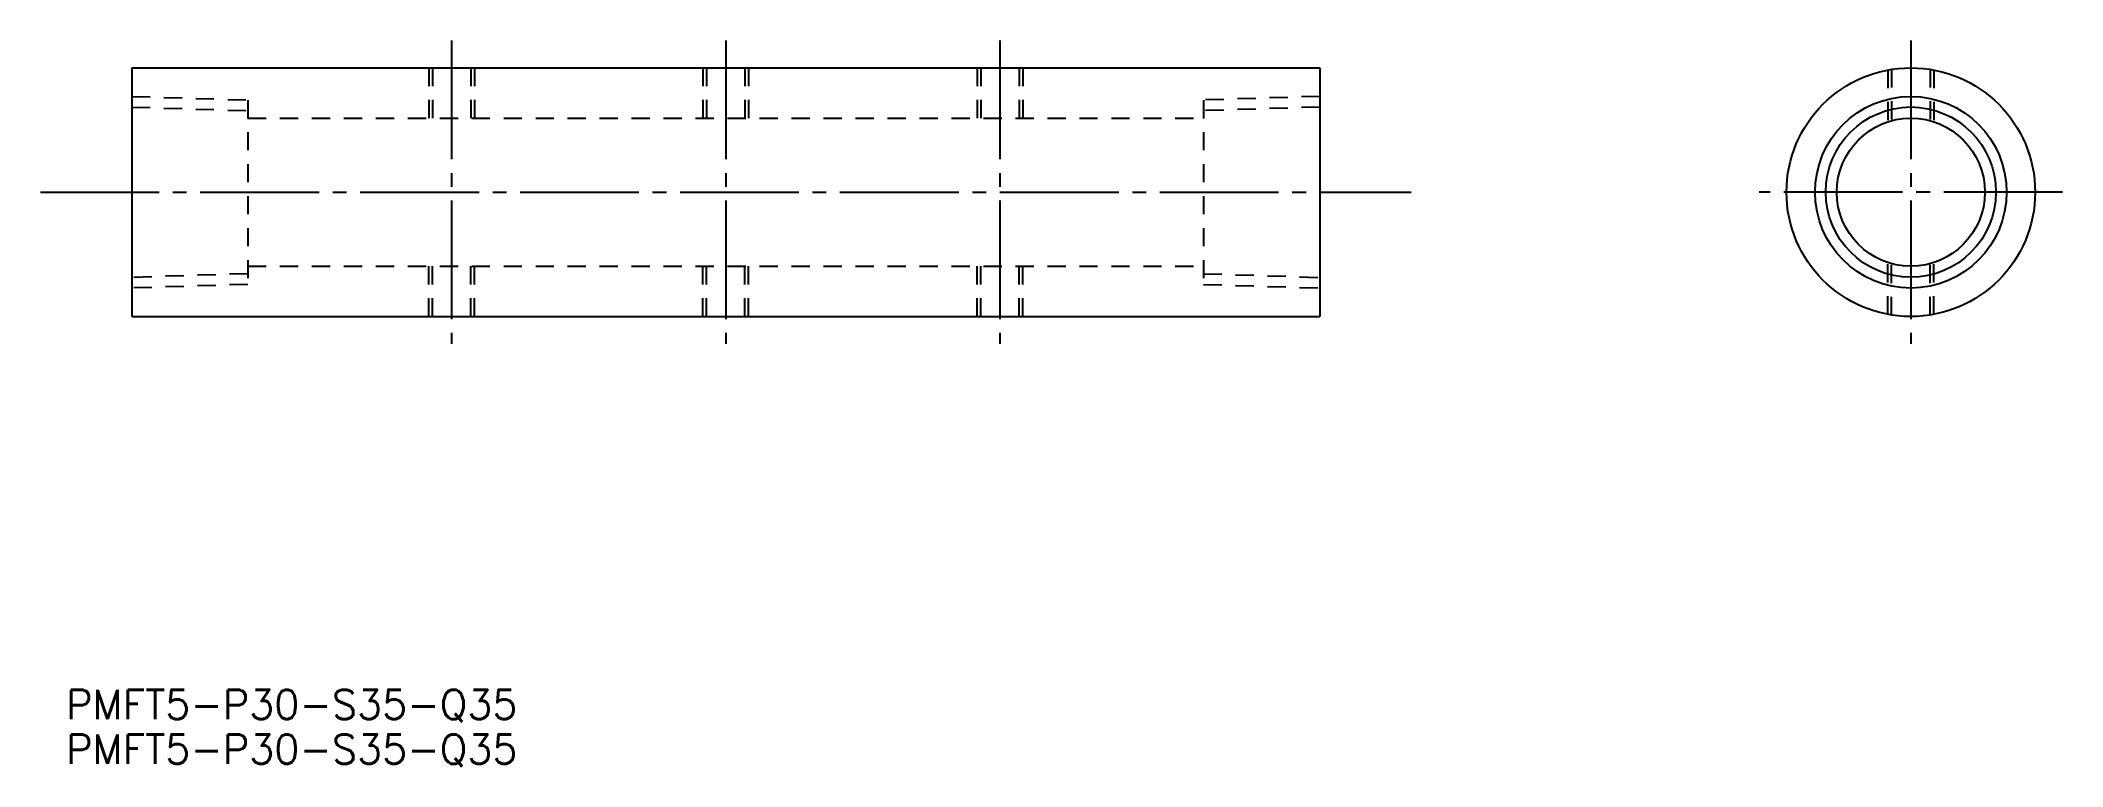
# Model space of a CAD drawing. Extents: x 31 to 253, y 83 to 162.
import ezdxf

# ---------------------------------------------------------------- set-up
doc = ezdxf.new("R2010")
doc.units = 0
doc.linetypes.add('CENTER', pattern=[17.5, 13, -1.5, 1.5, -1.5])
doc.linetypes.add('DASHED', pattern=[3.5, 2, -1.5])
doc.layers.get('0').update_dxf_attribs({"linetype": 'CONTINUOUS'})
doc.layers.add('CENTER', color=1, linetype='CENTER')
doc.styles.get("Standard").update_dxf_attribs({"font": 'txt.shx', "bigfont": '@extfont2.shx'})

msp = doc.modelspace()

# ---------------------------------------------------------------- linework, layer by layer
at = {"color": 7, "linetype": 'CONTINUOUS'}
for p, q in [((41.46, 159.27), (171.46, 159.27)), ((41.46, 159.27), (41.46, 132.07)), ((171.46, 159.27), (171.46, 132.07)), ((41.46, 156.52), (41.46, 134.82)), ((41.46, 132.07), (171.46, 132.07))]:
    msp.add_line(p, q, dxfattribs=at)
at = {"color": 3, "linetype": 'DASHED'}
for p, q in [((73.96, 159.27), (73.96, 153.77)), ((74.36, 159.27), (74.36, 153.77)), ((78.56, 159.27), (78.56, 153.77)), ((78.96, 159.27), (78.96, 153.77)), ((103.96, 159.27), (103.96, 153.77)), ((104.36, 159.27), (104.36, 153.77)), ((108.56, 159.27), (108.56, 153.77)), ((108.96, 159.27), (108.96, 153.77)), ((133.96, 159.27), (133.96, 153.77)), ((134.36, 159.27), (134.36, 153.77)), ((138.56, 159.27), (138.56, 153.77)), ((138.96, 159.27), (138.96, 153.77)), ((233.65, 159.04), (233.65, 153.37)), ((234.05, 159.11), (234.05, 153.49)), ((238.25, 159.11), (238.25, 153.49)), ((238.65, 159.04), (238.65, 153.37)), ((41.46, 156.15), (54.16, 155.75)), ((41.46, 154.98), (54.16, 154.59)), ((54.16, 155.75), (54.16, 135.59)), ((171.46, 156.15), (158.76, 155.75)), ((158.76, 155.75), (158.76, 135.59)), ((171.46, 154.98), (158.76, 154.59)), ((54.16, 153.77), (158.76, 153.77)), ((54.16, 137.57), (158.76, 137.57)), ((73.96, 132.07), (73.96, 137.57)), ((74.36, 132.07), (74.36, 137.57)), ((78.56, 132.07), (78.56, 137.57)), ((78.96, 132.07), (78.96, 137.57)), ((103.96, 132.07), (103.96, 137.57)), ((104.36, 132.07), (104.36, 137.57)), ((108.56, 132.07), (108.56, 137.57)), ((108.96, 132.07), (108.96, 137.57)), ((133.96, 132.07), (133.96, 137.57)), ((134.36, 132.07), (134.36, 137.57)), ((138.56, 132.07), (138.56, 137.57)), ((138.96, 132.07), (138.96, 137.57)), ((233.65, 132.3), (233.65, 137.96)), ((234.05, 132.23), (234.05, 137.85)), ((238.25, 132.23), (238.25, 137.85)), ((238.65, 132.3), (238.65, 137.96)), ((54.16, 136.75), (41.46, 136.35)), ((54.16, 135.59), (41.46, 135.19)), ((158.76, 136.75), (171.46, 136.35)), ((158.76, 135.59), (171.46, 135.19))]:
    msp.add_line(p, q, dxfattribs=at)
at = {"color": 7, "linetype": 'CONTINUOUS'}
for centre, radius in [((236.15, 145.67), 13.6), ((236.15, 145.68), 9.31), ((236.15, 145.67), 8.1)]:
    msp.add_circle(centre, radius, dxfattribs=at)
at = {"color": 3, "linetype": 'CONTINUOUS'}
msp.add_circle((236.15, 145.67), 10.48, dxfattribs=at)
at = {"layer": 'CENTER', "color": 1, "linetype": 'CENTER'}
for p, q in [((76.46, 162.27), (76.46, 129.07)), ((106.46, 162.27), (106.46, 129.07)), ((136.46, 162.27), (136.46, 129.07)), ((236.15, 162.27), (236.15, 129.07)), ((31.46, 145.67), (181.46, 145.67)), ((252.75, 145.67), (219.55, 145.67))]:
    msp.add_line(p, q, dxfattribs=at)

# ---------------------------------------------------------------- texts
at = {"color": 7, "linetype": 'CONTINUOUS'}
for p in [(34.29, 88.04), (34.29, 83.15)]:
    msp.add_text('PMFT5-P30-S35-Q35', height=3.2, dxfattribs=at).set_placement(p)

doc.saveas('drawing.dxf')
